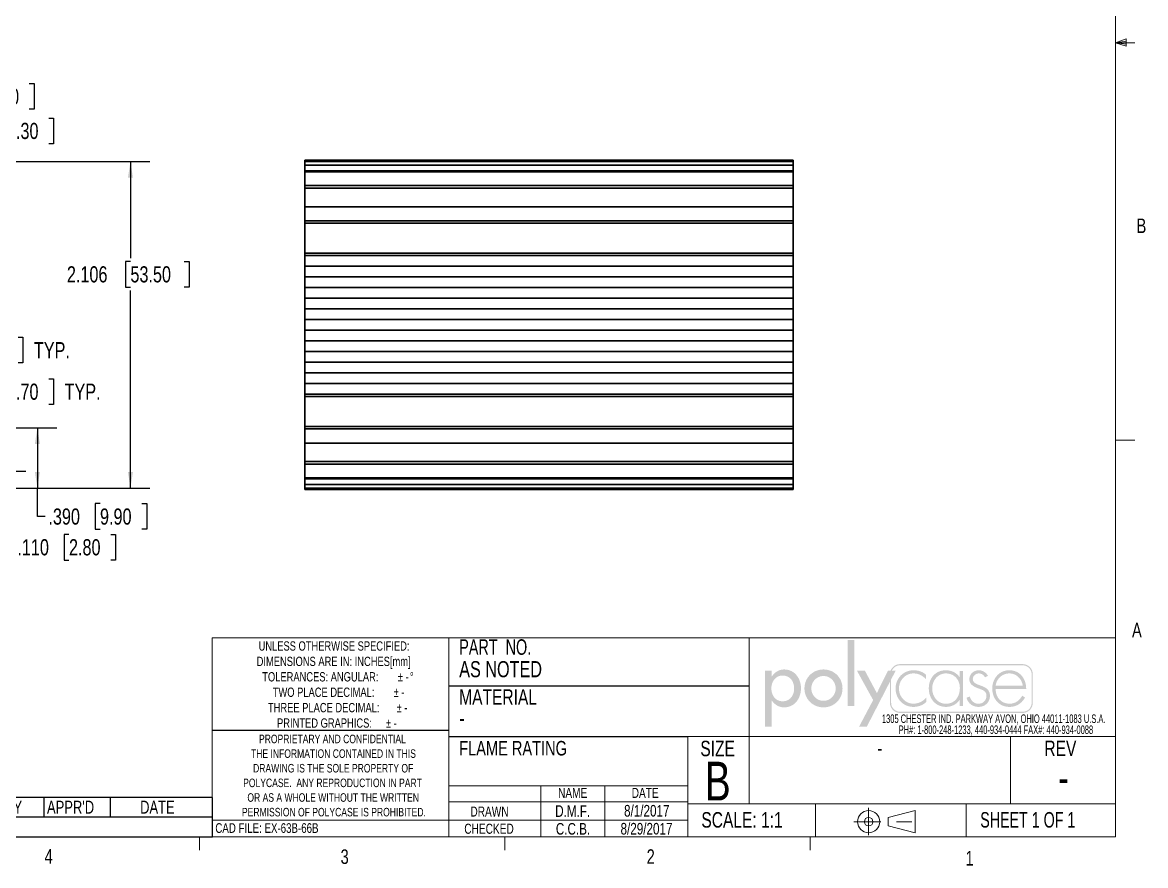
# Model space of a CAD drawing. Header units: inches. Extents: x 0.4 to 16.6, y 0.2 to 10.8.
# Drawn here: x 9.33 to 16.57, y 0.21 to 5.64 of the extents above; entities that cross this region are included whole.
import ezdxf

# ---------------------------------------------------------------- set-up
doc = ezdxf.new("R2010")
doc.units = ezdxf.units.IN
doc.header["$MEASUREMENT"] = 0
doc.linetypes.add('CENTERX2', pattern=[0.8, 0.5, -0.1, 0.1, -0.1])
doc.layers.add('FORMAT', color=7, linetype='Continuous')
doc.layers.add('SLD-0', color=7, linetype='Continuous')
doc.styles.add('SLDTEXTSTYLE0', font='TXT', dxfattribs={"width": 0.525406})
doc.styles.add('SLDTEXTSTYLE1', font='TXT', dxfattribs={"width": 0.75})
doc.styles.add('SLDTEXTSTYLE2', font='TXT', dxfattribs={"width": 0.6875})
doc.styles.add('SLDTEXTSTYLE3', font='TXT', dxfattribs={"width": 0.694444})
doc.dimstyles.new('SLDDIMSTYLE0', dxfattribs={"dimtxt": 0.104167, "dimasz": 0.104167, "dimexe": 0, "dimexo": 0.0625, "dimgap": 0.026042, "dimtad": 0, "dimtih": 1, "dimtoh": 1, "dimdec": 3, "dimrnd": 1e-09, "dimzin": 12, "dimdsep": 46, "dimtxsty": 'SLDTEXTSTYLE1', "dimsah": 1, "dimcen": 0.09, "dimadec": 0, "dimazin": 3, "dimtfac": 1, "dimtdec": 3, "dimtofl": 0, "dimtmove": 0, "dimatfit": 3, "dimfxl": 0, "dimfrac": 2, "dimtolj": 1, "dimtzin": 12, "dimarcsym": 0})
doc.dimstyles.new('SLDDIMSTYLE1', dxfattribs={"dimtxt": 0.104167, "dimasz": 0.104167, "dimexe": 0, "dimexo": 0.0625, "dimgap": 0.026042, "dimtad": 0, "dimtih": 1, "dimtoh": 1, "dimdec": 3, "dimrnd": 1e-09, "dimzin": 4, "dimdsep": 46, "dimtxsty": 'SLDTEXTSTYLE1', "dimsah": 1, "dimcen": 0.09, "dimadec": 0, "dimazin": 1, "dimtfac": 1, "dimtdec": 3, "dimtmove": 0, "dimatfit": 0, "dimfxl": 0, "dimfrac": 2, "dimtolj": 1, "dimtzin": 12, "dimarcsym": 0})
doc.dimstyles.new('SLDDIMSTYLE2', dxfattribs={"dimtxt": 0.104167, "dimasz": 0.104167, "dimexe": 0, "dimexo": 0.0625, "dimgap": 0.026042, "dimtad": 0, "dimtih": 1, "dimtoh": 1, "dimdec": 3, "dimrnd": 1e-09, "dimzin": 12, "dimdsep": 46, "dimtxsty": 'SLDTEXTSTYLE1', "dimsah": 1, "dimcen": 0.09, "dimadec": 0, "dimazin": 3, "dimtfac": 1, "dimtdec": 3, "dimtmove": 0, "dimatfit": 0, "dimfxl": 0, "dimfrac": 2, "dimtolj": 1, "dimtzin": 12, "dimarcsym": 0})
doc.dimstyles.new('SLDDIMSTYLE3', dxfattribs={"dimtxt": 0.104167, "dimasz": 0.104167, "dimexe": 0, "dimexo": 0.0625, "dimgap": 0.026042, "dimtad": 0, "dimtih": 1, "dimtoh": 1, "dimdec": 3, "dimrnd": 1e-09, "dimzin": 4, "dimdsep": 46, "dimtxsty": 'SLDTEXTSTYLE1', "dimsah": 1, "dimcen": 0.09, "dimadec": 0, "dimazin": 1, "dimtfac": 1, "dimtdec": 3, "dimtofl": 0, "dimtmove": 0, "dimatfit": 3, "dimfxl": 0, "dimfrac": 2, "dimtolj": 1, "dimtzin": 12, "dimarcsym": 0})

# ---------------------------------------------------------------- blocks, each defined once
blk = doc.blocks.new('ThirdAngleProjectionBlock')
at = {"color": 7, "linetype": 'CENTERX2', "lineweight": 18}
for p, q in [((0.275, 0.506), (0.275, 0)), ((0, 0.253), (1.202, 0.253))]:
    blk.add_line(p, q, dxfattribs=at)
at = {"color": 7, "linetype": 'Continuous', "lineweight": 18}
for p, q in [((0.632, 0.332), (1.13, 0.459)), ((1.13, 0.459), (1.13, 0.048)), ((0.632, 0.332), (0.632, 0.174)), ((0.632, 0.174), (1.13, 0.048))]:
    blk.add_line(p, q, dxfattribs=at)
for radius in [0.206, 0.0789]:
    blk.add_circle((0.275, 0.253), radius, dxfattribs=at)
blk = doc.blocks.new('SW_NOTE_0')
at = {"color": 0, "linetype": 'Continuous', "lineweight": 0, "char_height": 0.055, "attachment_point": 2, "style": 'SLDTEXTSTYLE0'}
for s, insert in [('1305 CHESTER IND. PARKWAY AVON, OHIO 44011-1083 U.S.A.', (0.7423, 0.0709)), ('PH#: 1-800-248-1233, 440-934-0444 FAX#: 440-934-0088', (0.7564, -0.0002))]:
    blk.add_mtext(s, dxfattribs=dict(at, insert=insert))
blk = doc.blocks.new('Block2')
at = {"linetype": 'Continuous'}
blk.add_hatch(color=7, dxfattribs=at).paths.add_polyline_path([(1.559, 0.355), (1.559, 1.505), (1.44, 1.505), (1.44, 0.355)], flags=0)
h = blk.add_hatch(color=7, dxfattribs=at)
edge = h.paths.add_edge_path(flags=0)
edge.add_spline(control_points=[(0.122, 0.452), (0.17, 0.382), (0.245, 0.334), (0.333, 0.334)], knot_values=[4, 4, 4, 4, 5, 5, 5, 5], weights=[1, 1, 1, 1], degree=3, periodic=0)
edge.add_spline(control_points=[(0.333, 0.334), (0.523, 0.334), (0.629, 0.492), (0.629, 0.669)], knot_values=[3, 3, 3, 3, 4, 4, 4, 4], weights=[1, 1, 1, 1], degree=3, periodic=0)
edge.add_spline(control_points=[(0.629, 0.669), (0.629, 0.839), (0.517, 0.994), (0.338, 0.994)], knot_values=[2, 2, 2, 2, 3, 3, 3, 3], weights=[1, 1, 1, 1], degree=3, periodic=0)
edge.add_spline(control_points=[(0.338, 0.994), (0.245, 0.994), (0.171, 0.946), (0.122, 0.872)], knot_values=[1, 1, 1, 1, 2, 2, 2, 2], weights=[1, 1, 1, 1], degree=3, periodic=0)
edge.add_line((0.122, 0.872), (0.119, 0.872))
edge.add_line((0.119, 0.872), (0.119, 0.975))
edge.add_line((0.119, 0.975), (0, 0.975))
edge.add_line((0, 0.975), (0, 0))
edge.add_line((0, 0), (0.119, 0))
edge.add_line((0.119, 0), (0.119, 0.452))
edge.add_line((0.119, 0.452), (0.122, 0.452))
edge = h.paths.add_edge_path(flags=0)
edge.add_spline(control_points=[(0.113, 0.665), (0.113, 0.78), (0.185, 0.888), (0.309, 0.888), (0.437, 0.888), (0.51, 0.786), (0.51, 0.665)], knot_values=[0, 0, 0, 0, 1, 1, 1, 2, 2, 2, 2], weights=[1, 1, 1, 1, 1, 1, 1], degree=3, periodic=0)
edge.add_spline(control_points=[(0.51, 0.665), (0.51, 0.543), (0.439, 0.44), (0.309, 0.44), (0.183, 0.44), (0.113, 0.549), (0.113, 0.665)], knot_values=[2, 2, 2, 2, 3, 3, 3, 4, 4, 4, 4], weights=[1, 1, 1, 1, 1, 1, 1], degree=3, periodic=0)
h = blk.add_hatch(color=7, dxfattribs=at)
edge = h.paths.add_edge_path(flags=0)
edge.add_spline(control_points=[(0.69, 0.664), (0.69, 0.477), (0.836, 0.334), (1.022, 0.334), (1.207, 0.334), (1.353, 0.477), (1.353, 0.664)], knot_values=[0, 0, 0, 0, 1, 1, 1, 2, 2, 2, 2], weights=[1, 1, 1, 1, 1, 1, 1], degree=3, periodic=0)
edge.add_spline(control_points=[(1.353, 0.664), (1.353, 0.851), (1.207, 0.994), (1.022, 0.994), (0.836, 0.994), (0.69, 0.851), (0.69, 0.664)], knot_values=[2, 2, 2, 2, 3, 3, 3, 4, 4, 4, 4], weights=[1, 1, 1, 1, 1, 1, 1], degree=3, periodic=0)
edge = h.paths.add_edge_path(flags=0)
edge.add_spline(control_points=[(1.234, 0.664), (1.234, 0.547), (1.139, 0.448), (1.022, 0.448), (0.904, 0.448), (0.81, 0.547), (0.81, 0.664)], knot_values=[0, 0, 0, 0, 1, 1, 1, 2, 2, 2, 2], weights=[1, 1, 1, 1, 1, 1, 1], degree=3, periodic=0)
edge.add_spline(control_points=[(0.81, 0.664), (0.81, 0.782), (0.904, 0.88), (1.022, 0.88), (1.139, 0.88), (1.234, 0.782), (1.234, 0.664)], knot_values=[2, 2, 2, 2, 3, 3, 3, 4, 4, 4, 4], weights=[1, 1, 1, 1, 1, 1, 1], degree=3, periodic=0)
h = blk.add_hatch(color=7, dxfattribs=at)
edge = h.paths.add_edge_path(flags=0)
edge.add_spline(control_points=[(4.669, 0.413), (4.669, 0.316), (4.59, 0.237), (4.493, 0.237)], knot_values=[7, 7, 7, 7, 8, 8, 8, 8], weights=[1, 1, 1, 1], degree=3, periodic=0)
edge.add_line((4.493, 0.237), (2.356, 0.237))
edge.add_spline(control_points=[(2.356, 0.237), (2.259, 0.237), (2.18, 0.316), (2.18, 0.413)], knot_values=[1, 1, 1, 1, 2, 2, 2, 2], weights=[1, 1, 1, 1], degree=3, periodic=0)
edge.add_line((2.18, 0.413), (2.18, 0.781))
edge.add_line((2.18, 0.781), (1.778, 0))
edge.add_line((1.778, 0), (1.643, 0))
edge.add_line((1.643, 0), (1.887, 0.461))
edge.add_line((1.887, 0.461), (1.603, 0.975))
edge.add_line((1.603, 0.975), (1.742, 0.975))
edge.add_line((1.742, 0.975), (1.952, 0.582))
edge.add_line((1.952, 0.582), (2.146, 0.975))
edge.add_line((2.146, 0.975), (2.192, 0.975))
edge.add_spline(control_points=[(2.192, 0.975), (2.218, 1.041), (2.282, 1.087), (2.356, 1.087)], knot_values=[3.233464, 3.233464, 3.233464, 3.233464, 4, 4, 4, 4], weights=[1, 1, 1, 1], degree=3, periodic=0)
edge.add_line((2.356, 1.087), (4.493, 1.087))
edge.add_spline(control_points=[(4.493, 1.087), (4.59, 1.087), (4.669, 1.008), (4.669, 0.911)], knot_values=[5, 5, 5, 5, 6, 6, 6, 6], weights=[1, 1, 1, 1], degree=3, periodic=0)
edge.add_line((4.669, 0.911), (4.669, 0.413))
edge = h.paths.add_edge_path(flags=0)
edge.add_line((2.215, 0.975), (2.28, 0.975))
edge.add_line((2.28, 0.975), (2.201, 0.821))
edge.add_line((2.201, 0.821), (2.201, 0.413))
edge.add_spline(control_points=[(2.201, 0.413), (2.201, 0.327), (2.271, 0.258), (2.356, 0.258)], knot_values=[2, 2, 2, 2, 3, 3, 3, 3], weights=[1, 1, 1, 1], degree=3, periodic=0)
edge.add_line((2.356, 0.258), (4.493, 0.258))
edge.add_spline(control_points=[(4.493, 0.258), (4.579, 0.258), (4.649, 0.327), (4.649, 0.413)], knot_values=[4, 4, 4, 4, 5, 5, 5, 5], weights=[1, 1, 1, 1], degree=3, periodic=0)
edge.add_line((4.649, 0.413), (4.649, 0.911))
edge.add_spline(control_points=[(4.649, 0.911), (4.649, 0.997), (4.579, 1.066), (4.493, 1.066)], knot_values=[6, 6, 6, 6, 7, 7, 7, 7], weights=[1, 1, 1, 1], degree=3, periodic=0)
edge.add_line((4.493, 1.066), (2.356, 1.066))
edge.add_spline(control_points=[(2.356, 1.066), (2.293, 1.066), (2.239, 1.029), (2.215, 0.975)], knot_values=[0, 0, 0, 0, 0.732403, 0.732403, 0.732403, 0.732403], weights=[1, 1, 1, 1], degree=3, periodic=0)
h = blk.add_hatch(color=7, dxfattribs=at)
edge = h.paths.add_edge_path(flags=0)
edge.add_spline(control_points=[(2.806, 0.905), (2.745, 0.957), (2.672, 0.98), (2.593, 0.98)], knot_values=[8, 8, 8, 8, 9, 9, 9, 9], weights=[1, 1, 1, 1], degree=3, periodic=0)
edge.add_spline(control_points=[(2.593, 0.98), (2.413, 0.98), (2.278, 0.84), (2.278, 0.662)], knot_values=[7, 7, 7, 7, 8, 8, 8, 8], weights=[1, 1, 1, 1], degree=3, periodic=0)
edge.add_spline(control_points=[(2.278, 0.662), (2.278, 0.484), (2.41, 0.342), (2.592, 0.342)], knot_values=[6, 6, 6, 6, 7, 7, 7, 7], weights=[1, 1, 1, 1], degree=3, periodic=0)
edge.add_spline(control_points=[(2.592, 0.342), (2.674, 0.342), (2.752, 0.372), (2.814, 0.427)], knot_values=[5, 5, 5, 5, 6, 6, 6, 6], weights=[1, 1, 1, 1], degree=3, periodic=0)
edge.add_line((2.814, 0.427), (2.814, 0.507))
edge.add_spline(control_points=[(2.814, 0.507), (2.759, 0.44), (2.676, 0.398), (2.589, 0.398)], knot_values=[3, 3, 3, 3, 4, 4, 4, 4], weights=[1, 1, 1, 1], degree=3, periodic=0)
edge.add_spline(control_points=[(2.589, 0.398), (2.445, 0.398), (2.337, 0.523), (2.337, 0.662)], knot_values=[2, 2, 2, 2, 3, 3, 3, 3], weights=[1, 1, 1, 1], degree=3, periodic=0)
edge.add_spline(control_points=[(2.337, 0.662), (2.337, 0.802), (2.446, 0.925), (2.59, 0.925)], knot_values=[1, 1, 1, 1, 2, 2, 2, 2], weights=[1, 1, 1, 1], degree=3, periodic=0)
edge.add_spline(control_points=[(2.59, 0.925), (2.678, 0.925), (2.748, 0.889), (2.806, 0.825)], knot_values=[0, 0, 0, 0, 1, 1, 1, 1], weights=[1, 1, 1, 1], degree=3, periodic=0)
edge.add_line((2.806, 0.825), (2.806, 0.905))
h = blk.add_hatch(color=7, dxfattribs=at)
edge = h.paths.add_edge_path(flags=0)
edge.add_spline(control_points=[(3.392, 0.861), (3.34, 0.938), (3.25, 0.98), (3.156, 0.98)], knot_values=[6, 6, 6, 6, 7, 7, 7, 7], weights=[1, 1, 1, 1], degree=3, periodic=0)
edge.add_spline(control_points=[(3.156, 0.98), (2.972, 0.98), (2.857, 0.844), (2.857, 0.665)], knot_values=[5, 5, 5, 5, 6, 6, 6, 6], weights=[1, 1, 1, 1], degree=3, periodic=0)
edge.add_spline(control_points=[(2.857, 0.665), (2.857, 0.486), (2.973, 0.342), (3.159, 0.342)], knot_values=[4, 4, 4, 4, 5, 5, 5, 5], weights=[1, 1, 1, 1], degree=3, periodic=0)
edge.add_spline(control_points=[(3.159, 0.342), (3.249, 0.342), (3.347, 0.387), (3.392, 0.465)], knot_values=[3, 3, 3, 3, 4, 4, 4, 4], weights=[1, 1, 1, 1], degree=3, periodic=0)
edge.add_line((3.392, 0.465), (3.395, 0.465))
edge.add_line((3.395, 0.465), (3.395, 0.355))
edge.add_line((3.395, 0.355), (3.454, 0.355))
edge.add_line((3.454, 0.355), (3.454, 0.967))
edge.add_line((3.454, 0.967), (3.395, 0.967))
edge.add_line((3.395, 0.967), (3.395, 0.861))
edge.add_line((3.395, 0.861), (3.392, 0.861))
edge = h.paths.add_edge_path(flags=0)
edge.add_spline(control_points=[(3.398, 0.672), (3.398, 0.525), (3.314, 0.397), (3.157, 0.397), (3.009, 0.397), (2.916, 0.525), (2.916, 0.665)], knot_values=[0, 0, 0, 0, 1, 1, 1, 2, 2, 2, 2], weights=[1, 1, 1, 1, 1, 1, 1], degree=3, periodic=0)
edge.add_spline(control_points=[(2.916, 0.665), (2.916, 0.798), (3.013, 0.925), (3.153, 0.925), (3.302, 0.925), (3.398, 0.814), (3.398, 0.672)], knot_values=[2, 2, 2, 2, 3, 3, 3, 4, 4, 4, 4], weights=[1, 1, 1, 1, 1, 1, 1], degree=3, periodic=0)
h = blk.add_hatch(color=7, dxfattribs=at)
edge = h.paths.add_edge_path(flags=0)
edge.add_spline(control_points=[(3.731, 0.98), (3.793, 0.98), (3.861, 0.939), (3.887, 0.882)], knot_values=[11, 11, 11, 11, 12, 12, 12, 12], weights=[1, 1, 1, 1], degree=3, periodic=0)
edge.add_line((3.887, 0.882), (3.836, 0.856))
edge.add_spline(control_points=[(3.836, 0.856), (3.816, 0.898), (3.776, 0.925), (3.728, 0.925)], knot_values=[0, 0, 0, 0, 1, 1, 1, 1], weights=[1, 1, 1, 1], degree=3, periodic=0)
edge.add_spline(control_points=[(3.728, 0.925), (3.677, 0.925), (3.624, 0.882), (3.624, 0.829)], knot_values=[1, 1, 1, 1, 2, 2, 2, 2], weights=[1, 1, 1, 1], degree=3, periodic=0)
edge.add_spline(control_points=[(3.624, 0.829), (3.624, 0.682), (3.922, 0.754), (3.922, 0.533)], knot_values=[2, 2, 2, 2, 3, 3, 3, 3], weights=[1, 1, 1, 1], degree=3, periodic=0)
edge.add_spline(control_points=[(3.922, 0.533), (3.922, 0.42), (3.834, 0.342), (3.724, 0.342)], knot_values=[3, 3, 3, 3, 4, 4, 4, 4], weights=[1, 1, 1, 1], degree=3, periodic=0)
edge.add_spline(control_points=[(3.724, 0.342), (3.622, 0.342), (3.539, 0.404), (3.514, 0.503)], knot_values=[4, 4, 4, 4, 5, 5, 5, 5], weights=[1, 1, 1, 1], degree=3, periodic=0)
edge.add_line((3.514, 0.503), (3.572, 0.522))
edge.add_spline(control_points=[(3.572, 0.522), (3.595, 0.449), (3.644, 0.397), (3.724, 0.397)], knot_values=[6, 6, 6, 6, 7, 7, 7, 7], weights=[1, 1, 1, 1], degree=3, periodic=0)
edge.add_spline(control_points=[(3.724, 0.397), (3.801, 0.397), (3.862, 0.458), (3.862, 0.535)], knot_values=[7, 7, 7, 7, 8, 8, 8, 8], weights=[1, 1, 1, 1], degree=3, periodic=0)
edge.add_spline(control_points=[(3.862, 0.535), (3.862, 0.611), (3.804, 0.635), (3.743, 0.656)], knot_values=[8, 8, 8, 8, 9, 9, 9, 9], weights=[1, 1, 1, 1], degree=3, periodic=0)
edge.add_spline(control_points=[(3.743, 0.656), (3.659, 0.686), (3.564, 0.722), (3.564, 0.825)], knot_values=[9, 9, 9, 9, 10, 10, 10, 10], weights=[1, 1, 1, 1], degree=3, periodic=0)
edge.add_spline(control_points=[(3.564, 0.825), (3.564, 0.918), (3.642, 0.98), (3.731, 0.98)], knot_values=[10, 10, 10, 10, 11, 11, 11, 11], weights=[1, 1, 1, 1], degree=3, periodic=0)
h = blk.add_hatch(color=7, dxfattribs=at)
edge = h.paths.add_edge_path(flags=0)
edge.add_spline(control_points=[(4.554, 0.656), (4.555, 0.832), (4.445, 0.98), (4.26, 0.98)], knot_values=[6, 6, 6, 6, 7, 7, 7, 7], weights=[1, 1, 1, 1], degree=3, periodic=0)
edge.add_spline(control_points=[(4.26, 0.98), (4.081, 0.98), (3.963, 0.833), (3.963, 0.662)], knot_values=[5, 5, 5, 5, 6, 6, 6, 6], weights=[1, 1, 1, 1], degree=3, periodic=0)
edge.add_spline(control_points=[(3.963, 0.662), (3.963, 0.489), (4.078, 0.342), (4.26, 0.342)], knot_values=[4, 4, 4, 4, 5, 5, 5, 5], weights=[1, 1, 1, 1], degree=3, periodic=0)
edge.add_spline(control_points=[(4.26, 0.342), (4.38, 0.342), (4.478, 0.401), (4.534, 0.507)], knot_values=[3, 3, 3, 3, 4, 4, 4, 4], weights=[1, 1, 1, 1], degree=3, periodic=0)
edge.add_line((4.534, 0.507), (4.484, 0.537))
edge.add_spline(control_points=[(4.484, 0.537), (4.44, 0.454), (4.363, 0.398), (4.268, 0.398)], knot_values=[1, 1, 1, 1, 2, 2, 2, 2], weights=[1, 1, 1, 1], degree=3, periodic=0)
edge.add_spline(control_points=[(4.268, 0.398), (4.126, 0.398), (4.019, 0.501), (4.023, 0.656)], knot_values=[0, 0, 0, 0, 1, 1, 1, 1], weights=[1, 1, 1, 1], degree=3, periodic=0)
edge.add_line((4.023, 0.656), (4.554, 0.656))
edge = h.paths.add_edge_path(flags=0)
edge.add_spline(control_points=[(4.023, 0.712), (4.033, 0.827), (4.136, 0.925), (4.261, 0.925)], knot_values=[1, 1, 1, 1, 2, 2, 2, 2], weights=[1, 1, 1, 1], degree=3, periodic=0)
edge.add_spline(control_points=[(4.261, 0.925), (4.387, 0.925), (4.48, 0.824), (4.494, 0.712)], knot_values=[0, 0, 0, 0, 1, 1, 1, 1], weights=[1, 1, 1, 1], degree=3, periodic=0)
edge.add_line((4.494, 0.712), (4.023, 0.712))
blk = doc.blocks.new('POLYCASE LOGO')
at = {"color": 7, "linetype": 'Continuous', "xscale": 0.37, "yscale": 0.37, "zscale": 0.37}
blk.add_blockref('Block2', (0.1015, -0.5714), dxfattribs=at)
at = {"color": 7, "linetype": 'Continuous', "lineweight": 0}
blk.add_blockref('SW_NOTE_0', (0.8349, -0.5644), dxfattribs=at)
blk = doc.blocks.new('SW_NOTE_1')
at = {"color": 0, "linetype": 'Continuous', "lineweight": 0, "char_height": 0.06, "attachment_point": 2, "style": 'SLDTEXTSTYLE1'}
for s, insert in [('UNLESS OTHERWISE SPECIFIED:', (0.5672, 0.0773)), ('DIMENSIONS ARE IN: INCHES[mm]', (0.5648, -0.022)), ('TOLERANCES: ANGULAR:', (0.4789, -0.1214)), ('%%p', (0.9948, -0.1214)), ('%%d', (1.0685, -0.1214)), ('-', (1.0379, -0.1214)), ('TWO PLACE DECIMAL:', (0.4998, -0.2208)), ('%%p', (0.9679, -0.2208)), ('-', (1.011, -0.2208)), ('THREE PLACE DECIMAL:', (0.5008, -0.3201)), ('%%p', (0.9875, -0.3201)), ('-', (1.0306, -0.3201)), ('PRINTED GRAPHICS:', (0.5057, -0.4195)), ('%%p', (0.918, -0.4195)), ('-', (0.9611, -0.4195))]:
    blk.add_mtext(s, dxfattribs=dict(at, insert=insert))
blk = doc.blocks.new('SW_NOTE_2')
at = {"color": 0, "linetype": 'Continuous', "lineweight": 0, "char_height": 0.055, "attachment_point": 2, "style": 'SLDTEXTSTYLE1'}
for s, insert in [('PROPRIETARY AND CONFIDENTIAL', (0.5827, 0.0709)), ('THE INFORMATION CONTAINED IN THIS', (0.5892, -0.0235)), ('DRAWING IS THE SOLE PROPERTY OF', (0.5875, -0.1178)), ('POLYCASE.  ANY REPRODUCTION IN PART', (0.5832, -0.2122)), ('OR AS A WHOLE WITHOUT THE WRITTEN', (0.5874, -0.3066)), ('PERMISSION OF POLYCASE IS PROHIBITED.', (0.5923, -0.401))]:
    blk.add_mtext(s, dxfattribs=dict(at, insert=insert))
blk = doc.blocks.new('SW_TABLEANNOTATION_0')
at = {"layer": 'SLD-0', "color": 0}
for p, q in [((0, 0), (0, -0.2541)), ((4.4751, 0), (0, 0)), ((0.2775, 0), (0.2775, -0.1245)), ((2.6773, 0), (2.6773, -0.1245)), ((3.0153, 0), (3.0153, -0.1245)), ((3.3881, 0), (3.3881, -0.1245)), ((3.8157, 0), (3.8157, -0.1245)), ((4.4751, -0.2541), (4.4751, 0)), ((0, -0.1245), (4.4751, -0.1245)), ((0, -0.2541), (4.4751, -0.2541))]:
    blk.add_line(p, q, dxfattribs=at)
at = {"layer": 'SLD-0', "color": 0, "attachment_point": 1, "style": 'SLDTEXTSTYLE1'}
for s, insert, char_height in [('REV.', (0.0209, -0.0207), 0.08333), ('DESCRIPTION', (1.1286, -0.0207), 0.083333), ('ZONE', (2.7004, -0.0207), 0.08333), ('BY', (3.137, -0.0207), 0.08333), ("APPR'D", (3.409, -0.0207), 0.08333), ('DATE', (4.0094, -0.0207), 0.08333), ('REVISIONS', (1.965, -0.1478), 0.08333)]:
    blk.add_mtext(s, dxfattribs=dict(at, insert=insert, char_height=char_height))
blk = doc.blocks.new('_D')
at = {"layer": 'SLD-0'}
for p, q in [((8.355, 4.7467), (10.1485, 4.7467)), ((10.0235, 4.7467), (10.0235, 4.1237)), ((10.0235, 4.1025), (9.9918, 4.1025)), ((9.9918, 4.1025), (9.9918, 3.937)), ((10.3697, 4.1025), (10.4014, 4.1025)), ((10.4014, 4.1025), (10.4014, 3.937)), ((9.9918, 3.937), (10.0235, 3.937)), ((10.0235, 2.6404), (10.0235, 3.9159)), ((10.4014, 3.937), (10.3697, 3.937)), ((8.1699, 2.6404), (10.1485, 2.6404))]:
    blk.add_line(p, q, dxfattribs=at)
for points in [[(10.0235, 4.7467), (10.0074, 4.6425), (10.0395, 4.6425)], [(10.0235, 2.6404), (10.0395, 2.7446), (10.0074, 2.7446)]]:
    blk.add_solid(points, dxfattribs=at)
at = {"layer": 'SLD-0', "char_height": 0.10417, "attachment_point": 1, "style": 'SLDTEXTSTYLE1'}
for s, insert in [('2.106', (9.6138, 4.0713)), ('53.50', (10.0235, 4.0713))]:
    blk.add_mtext(s, dxfattribs=dict(at, insert=insert))
blk = doc.blocks.new('_D_2')
at = {"layer": 'SLD-0'}
for p, q in [((9.2235, 2.7506), (9.2235, 2.9509)), ((8.093, 2.7506), (9.3485, 2.7506)), ((8.1699, 2.6404), (9.3485, 2.6404)), ((9.2235, 2.2601), (9.2235, 2.6404)), ((9.6273, 2.3428), (9.5956, 2.3428)), ((9.5956, 2.3428), (9.5956, 2.1773)), ((9.8966, 2.3428), (9.9282, 2.3428)), ((9.9282, 2.3428), (9.9282, 2.1773)), ((9.2735, 2.2601), (9.2235, 2.2601)), ((9.5956, 2.1773), (9.6273, 2.1773)), ((9.9282, 2.1773), (9.8966, 2.1773))]:
    blk.add_line(p, q, dxfattribs=at)
for points in [[(9.2235, 2.7506), (9.2395, 2.8548), (9.2074, 2.8548)], [(9.2235, 2.6404), (9.2074, 2.5362), (9.2395, 2.5362)]]:
    blk.add_solid(points, dxfattribs=at)
at = {"layer": 'SLD-0', "char_height": 0.10417, "attachment_point": 1, "style": 'SLDTEXTSTYLE1'}
for s, insert in [('.110', (9.2946, 2.3116)), ('2.80', (9.6273, 2.3116))]:
    blk.add_mtext(s, dxfattribs=dict(at, insert=insert))
blk = doc.blocks.new('_D_3')
at = {"layer": 'SLD-0'}
for p, q in [((9.2273, 5.0271), (9.1956, 5.0271)), ((9.1956, 5.0271), (9.1956, 4.8616)), ((9.4966, 5.0271), (9.5282, 5.0271)), ((9.5282, 5.0271), (9.5282, 4.8616)), ((8.8735, 4.9444), (8.8235, 4.9444)), ((8.8235, 4.9444), (8.8235, 4.727)), ((9.1956, 4.8616), (9.2273, 4.8616)), ((9.5282, 4.8616), (9.4966, 4.8616)), ((8.1283, 4.727), (8.9485, 4.727)), ((8.093, 4.6364), (8.9485, 4.6364)), ((8.8235, 4.6364), (8.8235, 4.4361))]:
    blk.add_line(p, q, dxfattribs=at)
for points in [[(8.8235, 4.727), (8.8395, 4.8312), (8.8074, 4.8312)], [(8.8235, 4.6364), (8.8074, 4.5323), (8.8395, 4.5323)]]:
    blk.add_solid(points, dxfattribs=at)
at = {"layer": 'SLD-0', "char_height": 0.10417, "attachment_point": 1, "style": 'SLDTEXTSTYLE1'}
for s, insert in [('.091', (8.8946, 4.9959)), ('2.30', (9.2273, 4.9959))]:
    blk.add_mtext(s, dxfattribs=dict(at, insert=insert))
blk = doc.blocks.new('_D_4')
at = {"layer": 'SLD-0'}
for p, q in [((9.1021, 5.2491), (9.0704, 5.2491)), ((9.0704, 5.2491), (9.0704, 5.0836)), ((9.3714, 5.2491), (9.4031, 5.2491)), ((9.4031, 5.2491), (9.4031, 5.0836)), ((8.7483, 5.1663), (8.6983, 5.1663)), ((8.6983, 5.1663), (8.6983, 4.7467)), ((9.0704, 5.0836), (9.1021, 5.0836)), ((9.4031, 5.0836), (9.3714, 5.0836)), ((8.1283, 4.727), (8.8233, 4.727)), ((8.355, 4.7467), (8.8233, 4.7467)), ((8.6983, 4.727), (8.6983, 4.5267))]:
    blk.add_line(p, q, dxfattribs=at)
for points in [[(8.6983, 4.7467), (8.7144, 4.8509), (8.6823, 4.8509)], [(8.6983, 4.727), (8.6823, 4.6228), (8.7144, 4.6228)]]:
    blk.add_solid(points, dxfattribs=at)
at = {"layer": 'SLD-0', "char_height": 0.10417, "attachment_point": 1, "style": 'SLDTEXTSTYLE1'}
for s, insert in [('.020', (8.7695, 5.2178)), ('0.50', (9.1021, 5.2178))]:
    blk.add_mtext(s, dxfattribs=dict(at, insert=insert))
blk = doc.blocks.new('_D_5')
at = {"layer": 'SLD-0'}
for p, q in [((8.3766, 3.0302), (9.5485, 3.0302)), ((9.4235, 3.0302), (9.4235, 2.6404)), ((8.1699, 2.6404), (9.5485, 2.6404)), ((9.4235, 2.4582), (9.4235, 2.6404)), ((9.8273, 2.541), (9.7956, 2.541)), ((9.7956, 2.541), (9.7956, 2.3755)), ((10.0966, 2.541), (10.1282, 2.541)), ((10.1282, 2.541), (10.1282, 2.3755)), ((9.4735, 2.4582), (9.4235, 2.4582)), ((9.7956, 2.3755), (9.8273, 2.3755)), ((10.1282, 2.3755), (10.0966, 2.3755))]:
    blk.add_line(p, q, dxfattribs=at)
for points in [[(9.4235, 3.0302), (9.4074, 2.9261), (9.4395, 2.9261)], [(9.4235, 2.6404), (9.4395, 2.7446), (9.4074, 2.7446)]]:
    blk.add_solid(points, dxfattribs=at)
at = {"layer": 'SLD-0', "char_height": 0.10417, "attachment_point": 1, "style": 'SLDTEXTSTYLE1'}
for s, insert in [('.390', (9.4946, 2.5097)), ('9.90', (9.8273, 2.5097))]:
    blk.add_mtext(s, dxfattribs=dict(at, insert=insert))
blk = doc.blocks.new('_D_6')
at = {"layer": 'SLD-0'}
for p, q in [((9.2273, 3.3458), (9.1956, 3.3458)), ((9.1956, 3.3458), (9.1956, 3.1803)), ((9.4966, 3.3458), (9.5282, 3.3458)), ((9.5282, 3.3458), (9.5282, 3.1803)), ((8.8735, 3.2631), (8.8235, 3.2631)), ((8.8235, 3.2631), (8.8235, 3.0972)), ((9.1956, 3.1803), (9.2273, 3.1803)), ((9.5282, 3.1803), (9.4966, 3.1803)), ((8.3766, 3.0972), (8.9485, 3.0972)), ((8.3766, 3.0302), (8.9485, 3.0302)), ((8.8235, 3.0302), (8.8235, 2.8299))]:
    blk.add_line(p, q, dxfattribs=at)
for points in [[(8.8235, 3.0972), (8.8395, 3.2013), (8.8074, 3.2013)], [(8.8235, 3.0302), (8.8074, 2.9261), (8.8395, 2.9261)]]:
    blk.add_solid(points, dxfattribs=at)
at = {"layer": 'SLD-0', "char_height": 0.10417, "attachment_point": 1, "style": 'SLDTEXTSTYLE1'}
for s, insert in [('.067', (8.8946, 3.3146)), ('1.70', (9.2273, 3.3146)), ('TYP.', (9.599, 3.3146))]:
    blk.add_mtext(s, dxfattribs=dict(at, insert=insert))
blk = doc.blocks.new('_D_7')
at = {"layer": 'SLD-0'}
for p, q in [((9.0292, 3.6135), (8.9975, 3.6135)), ((8.9975, 3.6135), (8.9975, 3.448)), ((9.2985, 3.6135), (9.3302, 3.6135)), ((9.3302, 3.6135), (9.3302, 3.448)), ((8.6754, 3.5308), (8.6254, 3.5308)), ((8.6254, 3.5308), (8.6254, 3.1562)), ((8.9975, 3.448), (9.0292, 3.448)), ((9.3302, 3.448), (9.2985, 3.448)), ((8.3766, 3.1562), (8.7504, 3.1562)), ((8.3766, 3.0972), (8.7504, 3.0972)), ((8.6254, 3.0972), (8.6254, 2.8968))]:
    blk.add_line(p, q, dxfattribs=at)
for points in [[(8.6254, 3.1562), (8.6414, 3.2604), (8.6094, 3.2604)], [(8.6254, 3.0972), (8.6094, 2.993), (8.6414, 2.993)]]:
    blk.add_solid(points, dxfattribs=at)
at = {"layer": 'SLD-0', "char_height": 0.10417, "attachment_point": 1, "style": 'SLDTEXTSTYLE1'}
for s, insert in [('.059', (8.6966, 3.5823)), ('1.50', (9.0292, 3.5823)), ('TYP.', (9.4009, 3.5823))]:
    blk.add_mtext(s, dxfattribs=dict(at, insert=insert))

msp = doc.modelspace()

# ---------------------------------------------------------------- linework, layer by layer
at = {"color": 7, "linetype": 'Continuous', "lineweight": 18}
for p, q in [((16.3762516, 0.3920732), (16.3762516, 10.6420732)), ((16.3762516, 5.5127922), (16.443433, 5.5368018)), ((16.3762516, 5.5127922), (16.443433, 5.5218303)), ((16.3762516, 5.5127922), (16.5012516, 5.5127922)), ((16.3762516, 5.5127922), (16.443433, 5.4902136)), ((16.3762516, 5.5127922), (16.443433, 5.5024841)), ((16.443433, 5.5368018), (16.443433, 5.4902136)), ((16.3762516, 2.9502922), (16.5012516, 2.9502922)), ((10.5515869, 0.3920732), (10.5515869, 1.6752934)), ((10.5515869, 1.6752934), (16.3762516, 1.6752934)), ((12.0776272, 1.6752934), (12.0776272, 0.3920732)), ((13.6175316, 1.0400675), (16.3762516, 1.0400675)), ((14.0130764, 1.0400675), (14.0130764, 0.604959)), ((15.6980708, 1.0400675), (15.6980708, 0.604959)), ((13.6175316, 0.7207989), (12.0776272, 0.7207989)), ((12.6699554, 0.7207989), (12.6699554, 0.3920732)), ((13.0815795, 0.7207989), (13.0815795, 0.3920732)), ((12.0776272, 0.6191385), (13.6175316, 0.6191385)), ((13.6175316, 0.604959), (16.3762516, 0.604959)), ((14.4406681, 0.604959), (14.4406681, 0.3920732)), ((15.4125803, 0.604959), (15.4125803, 0.3920732)), ((10.5515869, 0.500014), (13.6175316, 0.500014)), ((16.3762516, 0.3920732), (0.6262516, 0.3920732)), ((10.4697516, 0.3920732), (10.4697516, 0.307274)), ((12.0776272, 0.3920732), (13.6175316, 0.3920732)), ((12.4385016, 0.3920732), (12.4385016, 0.307274)), ((14.4072516, 0.3920732), (14.4072516, 0.307274))]:
    msp.add_line(p, q, dxfattribs=at)
at = {"color": 7, "linetype": 'Continuous', "lineweight": 35}
for p, q in [((14.2972963, 4.754777), (11.14769, 4.754777)), ((11.14769, 4.7505678), (11.14769, 4.754777)), ((11.14769, 4.7458787), (11.14769, 4.7505678)), ((14.2972963, 4.7458787), (11.14769, 4.7458787)), ((11.14769, 4.7376316), (11.14769, 4.7458787)), ((11.14769, 4.7300056), (11.14769, 4.7376316)), ((11.14769, 4.7221424), (11.14769, 4.7300056)), ((14.2972963, 4.7221552), (11.14769, 4.7221552)), ((11.14769, 4.7093276), (11.14769, 4.7221552)), ((11.14769, 4.7013584), (11.14769, 4.7093276)), ((14.2972963, 4.7505678), (14.2972963, 4.754777)), ((14.2972963, 4.7458787), (14.2972963, 4.7505678)), ((14.2972963, 4.7376316), (14.2972963, 4.7458787)), ((14.2972963, 4.7300056), (14.2972963, 4.7376316)), ((14.2972963, 4.7221552), (14.2972963, 4.7300056)), ((14.2972963, 4.7093276), (14.2972963, 4.7221552)), ((14.2972963, 4.7013584), (14.2972963, 4.7093276)), ((11.14769, 4.6892318), (11.14769, 4.7013584)), ((11.14769, 4.6865171), (11.14769, 4.6892318)), ((11.14769, 4.6865171), (14.2972963, 4.6865171)), ((11.14769, 4.679706), (11.14769, 4.6865171)), ((11.14769, 4.679706), (14.2972963, 4.679706)), ((11.14769, 4.5914962), (11.14769, 4.679706)), ((14.2972963, 4.6892318), (14.2972963, 4.7013584)), ((14.2972963, 4.6865171), (14.2972963, 4.6892318)), ((14.2972963, 4.679706), (14.2972963, 4.6865171)), ((14.2972963, 4.5914962), (14.2972963, 4.679706)), ((11.14769, 4.5914962), (14.2972963, 4.5914962)), ((11.14769, 4.574258), (11.14769, 4.5914962)), ((11.14769, 4.574258), (14.2972963, 4.574258)), ((11.14769, 4.5739249), (14.2972963, 4.5739249)), ((11.14769, 4.4553693), (11.14769, 4.5739249)), ((14.2972963, 4.574258), (14.2972963, 4.5914962)), ((14.2972963, 4.4553693), (14.2972963, 4.5739249)), ((11.14769, 4.4553693), (14.2972963, 4.4553693)), ((11.14769, 4.4460395), (11.14769, 4.4553693)), ((11.14769, 4.3637964), (11.14769, 4.4460395)), ((14.2972963, 4.4460395), (14.2972963, 4.4553693)), ((14.2972963, 4.3637964), (14.2972963, 4.4460395)), ((14.2972963, 4.3637964), (11.14769, 4.3637964)), ((11.14769, 4.3481452), (11.14769, 4.3637964)), ((11.14769, 4.3481452), (14.2972963, 4.3481452)), ((11.14769, 4.1562074), (11.14769, 4.3481452)), ((14.2972963, 4.3481452), (14.2972963, 4.3637964)), ((14.2972963, 4.1562074), (14.2972963, 4.3481452)), ((11.14769, 4.1562074), (14.2972963, 4.1562074)), ((11.14769, 4.1414437), (11.14769, 4.1562074)), ((11.14769, 4.1414437), (14.2972963, 4.1414437)), ((11.14769, 4.072546), (11.14769, 4.1414437)), ((14.2972963, 4.1414437), (14.2972963, 4.1562074)), ((14.2972963, 4.072546), (14.2972963, 4.1414437)), ((11.14769, 4.072546), (14.2972963, 4.072546)), ((11.14769, 4.0036484), (11.14769, 4.072546)), ((14.2972963, 4.0036484), (14.2972963, 4.072546)), ((11.14769, 4.0036484), (14.2972963, 4.0036484)), ((11.14769, 3.9347508), (11.14769, 4.0036484)), ((14.2972963, 3.9347508), (14.2972963, 4.0036484)), ((11.14769, 3.9347508), (14.2972963, 3.9347508)), ((11.14769, 3.8658531), (11.14769, 3.9347508)), ((14.2972963, 3.8658531), (14.2972963, 3.9347508)), ((11.14769, 3.8658531), (14.2972963, 3.8658531)), ((11.14769, 3.7969555), (11.14769, 3.8658531)), ((14.2972963, 3.7969555), (14.2972963, 3.8658531)), ((11.14769, 3.7969555), (14.2972963, 3.7969555)), ((11.14769, 3.7280578), (11.14769, 3.7969555)), ((14.2972963, 3.7280578), (14.2972963, 3.7969555)), ((11.14769, 3.7280578), (14.2972963, 3.7280578)), ((11.14769, 3.6591602), (11.14769, 3.7280578)), ((14.2972963, 3.6591602), (14.2972963, 3.7280578)), ((11.14769, 3.6591602), (14.2972963, 3.6591602)), ((11.14769, 3.5902626), (11.14769, 3.6591602)), ((14.2972963, 3.5902626), (14.2972963, 3.6591602)), ((11.14769, 3.5902626), (14.2972963, 3.5902626)), ((11.14769, 3.5213649), (11.14769, 3.5902626)), ((14.2972963, 3.5213649), (14.2972963, 3.5902626)), ((11.14769, 3.5213649), (14.2972963, 3.5213649)), ((11.14769, 3.4524673), (11.14769, 3.5213649)), ((14.2972963, 3.4524673), (14.2972963, 3.5213649)), ((11.14769, 3.4524673), (14.2972963, 3.4524673)), ((11.14769, 3.3835697), (11.14769, 3.4524673)), ((14.2972963, 3.3835697), (14.2972963, 3.4524673)), ((11.14769, 3.3835697), (14.2972963, 3.3835697)), ((11.14769, 3.314672), (11.14769, 3.3835697)), ((14.2972963, 3.314672), (14.2972963, 3.3835697)), ((11.14769, 3.314672), (14.2972963, 3.314672)), ((11.14769, 3.2457744), (11.14769, 3.314672)), ((14.2972963, 3.2457744), (14.2972963, 3.314672)), ((11.14769, 3.2457744), (14.2972963, 3.2457744)), ((11.14769, 3.2310106), (11.14769, 3.2457744)), ((11.14769, 3.230936), (11.14769, 3.2310106)), ((11.14769, 3.2310106), (14.2972963, 3.2310106)), ((11.14769, 3.2308615), (11.14769, 3.230936)), ((11.14769, 3.230936), (14.2972963, 3.230936)), ((11.14769, 3.2308615), (14.2972963, 3.2308615)), ((11.14769, 3.0389237), (11.14769, 3.2308615)), ((14.2972963, 3.2310106), (14.2972963, 3.2457744)), ((14.2972963, 3.230936), (14.2972963, 3.2310106)), ((14.2972963, 3.2308615), (14.2972963, 3.230936)), ((14.2972963, 3.0389237), (14.2972963, 3.2308615)), ((11.14769, 3.0389237), (14.2972963, 3.0389237)), ((11.14769, 3.0232725), (11.14769, 3.0389237)), ((11.14769, 3.0232725), (14.2972963, 3.0232725)), ((11.14769, 2.9410294), (11.14769, 3.0232725)), ((14.2972963, 3.0232725), (14.2972963, 3.0389237)), ((14.2972963, 2.9410294), (14.2972963, 3.0232725)), ((11.14769, 2.9316997), (11.14769, 2.9410294)), ((11.14769, 2.9316997), (14.2972963, 2.9316997)), ((11.14769, 2.813144), (11.14769, 2.9316997)), ((14.2972963, 2.9316997), (14.2972963, 2.9410294)), ((14.2972963, 2.813144), (14.2972963, 2.9316997)), ((11.14769, 2.813144), (14.2972963, 2.813144)), ((14.2972963, 2.8128109), (11.14769, 2.8128109)), ((11.14769, 2.7955727), (11.14769, 2.8128109)), ((11.14769, 2.7955727), (14.2972963, 2.7955727)), ((11.14769, 2.7073629), (11.14769, 2.7955727)), ((14.2972963, 2.7955727), (14.2972963, 2.8128109)), ((14.2972963, 2.7073629), (14.2972963, 2.7955727)), ((11.14769, 2.7073629), (14.2972963, 2.7073629)), ((11.14769, 2.7005518), (11.14769, 2.7073629)), ((11.14769, 2.7005518), (14.2972963, 2.7005518)), ((11.14769, 2.6978371), (11.14769, 2.7005518)), ((11.14769, 2.6857105), (11.14769, 2.6978371)), ((11.14769, 2.6777414), (11.14769, 2.6857105)), ((14.2972963, 2.7005518), (14.2972963, 2.7073629)), ((14.2972963, 2.6978371), (14.2972963, 2.7005518)), ((14.2972963, 2.6857105), (14.2972963, 2.6978371)), ((14.2972963, 2.6777414), (14.2972963, 2.6857105)), ((11.14769, 2.6649138), (11.14769, 2.6777414)), ((11.14769, 2.6570634), (11.14769, 2.6649265)), ((11.14769, 2.6649138), (14.2972963, 2.6649138)), ((11.14769, 2.6494373), (11.14769, 2.6570634)), ((11.14769, 2.6411902), (11.14769, 2.6494373)), ((11.14769, 2.6411902), (14.2972963, 2.6411902)), ((11.14769, 2.6365011), (11.14769, 2.6411902)), ((11.14769, 2.6322919), (11.14769, 2.6365011)), ((11.14769, 2.6322919), (14.2972963, 2.6322919)), ((14.2972963, 2.6649138), (14.2972963, 2.6777414)), ((14.2972963, 2.6570634), (14.2972963, 2.6649138)), ((14.2972963, 2.6494373), (14.2972963, 2.6570634)), ((14.2972963, 2.6411902), (14.2972963, 2.6494373)), ((14.2972963, 2.6365011), (14.2972963, 2.6411902)), ((14.2972963, 2.6322919), (14.2972963, 2.6365011))]:
    msp.add_line(p, q, dxfattribs=at)
at = {"layer": 'SLD-0', "lineweight": 18}
for p, q in [((14.0130764, 1.0400675), (14.0130764, 1.6752934)), ((13.6175316, 1.0400675), (13.6175316, 0.3920732))]:
    msp.add_line(p, q, dxfattribs=at)
at = {"layer": 'SLD-0', "color": 7}
for p, q in [((14.0130764, 1.3651024), (12.0776272, 1.3651024)), ((12.0776272, 1.0781191), (10.5515869, 1.0781191)), ((12.0776272, 1.0400675), (13.6175316, 1.0400675))]:
    msp.add_line(p, q, dxfattribs=at)

# ---------------------------------------------------------------- block references
at = {"color": 7, "linetype": 'Continuous', "lineweight": 0}
for name, p in [('SW_NOTE_1', (10.7691583, 1.5758641)), ('SW_NOTE_2', (10.7434257, 0.980389))]:
    msp.add_blockref(name, p, dxfattribs=at)
at = {"color": 7, "linetype": 'Continuous'}
msp.add_blockref('POLYCASE LOGO', (14.0130764, 1.6752934), dxfattribs=at)
at = {"color": 7, "linetype": 'Continuous', "xscale": 0.35, "yscale": 0.35, "zscale": 0.35}
msp.add_blockref('ThirdAngleProjectionBlock', (14.6874779, 0.401837), dxfattribs=at)
at = {"layer": 'SLD-0'}
msp.add_blockref('SW_TABLEANNOTATION_0', (6.0764927, 0.6461952), dxfattribs=at)

# ---------------------------------------------------------------- texts
at = {"color": 7, "linetype": 'Continuous', "lineweight": 0}
for s, insert, char_height, attachment_point, style in [('B', (16.5114788, 4.3790881), 0.09375, 1, 'SLDTEXTSTYLE1'), ('A', (16.4820809, 1.7726257), 0.09375, 1, 'SLDTEXTSTYLE1'), ('PART  NO.', (12.1435122, 1.6662618), 0.1, 1, 'SLDTEXTSTYLE3'), ('SIZE', (13.6982828, 1.0122713), 0.1, 1, 'SLDTEXTSTYLE1'), ('-', (14.855834, 1.0112133), 0.09375, 2, 'SLDTEXTSTYLE1'), ('REV', (15.9169716, 1.0131552), 0.1, 1, 'SLDTEXTSTYLE1'), ('B', (13.8105311, 0.8769212), 0.25, 2, 'SLDTEXTSTYLE1'), ('-', (16.040357, 0.8743615), 0.2, 2, 'SLDTEXTSTYLE1'), ('NAME', (12.8752968, 0.7085564), 0.065, 2, 'SLDTEXTSTYLE1'), ('DATE', (13.3427987, 0.7085564), 0.065, 2, 'SLDTEXTSTYLE1'), ('DRAWN', (12.2157514, 0.5881556), 0.065, 1, 'SLDTEXTSTYLE1'), ('D.M.F.', (12.8753844, 0.5961084), 0.075, 2, 'SLDTEXTSTYLE1'), ('8/1/2017', (13.3530491, 0.5982684), 0.075, 2, 'SLDTEXTSTYLE1'), ('SCALE: 1:1', (13.7049386, 0.5520988), 0.1, 1, 'SLDTEXTSTYLE1'), ('SHEET 1 OF 1', (15.5034525, 0.552424), 0.1, 1, 'SLDTEXTSTYLE2'), ('CAD FILE: EX-63B-66B', (10.5708674, 0.480591), 0.0625, 1, 'SLDTEXTSTYLE1'), ('CHECKED', (12.1764193, 0.4774219), 0.065, 1, 'SLDTEXTSTYLE1'), ('C.C.B.', (12.8773898, 0.4818065), 0.075, 2, 'SLDTEXTSTYLE1'), ('8/29/2017', (13.3512544, 0.4825348), 0.075, 2, 'SLDTEXTSTYLE1'), ('4', (9.4701249, 0.3137238), 0.09375, 1, 'SLDTEXTSTYLE1'), ('3', (11.3787703, 0.3116192), 0.09375, 1, 'SLDTEXTSTYLE1'), ('2', (13.3522968, 0.3124391), 0.09375, 1, 'SLDTEXTSTYLE1'), ('1', (15.4083167, 0.301372), 0.09375, 1, 'SLDTEXTSTYLE1')]:
    msp.add_mtext(s, dxfattribs=dict(at, insert=insert, char_height=char_height, attachment_point=attachment_point, style=style))
at = {"layer": 'FORMAT', "color": 7, "attachment_point": 1, "style": 'SLDTEXTSTYLE1'}
for s, insert, char_height in [('AS NOTED', (12.1435122, 1.5257788), 0.10416667), ('-', (12.1435122, 1.2100523), 0.1041667)]:
    msp.add_mtext(s, dxfattribs=dict(at, insert=insert, char_height=char_height))
at = {"layer": 'SLD-0', "attachment_point": 1, "style": 'SLDTEXTSTYLE1'}
for s, insert, char_height in [('MATERIAL', (12.1435122, 1.3437551), 0.1), ('FLAME RATING', (12.1435122, 1.0108426), 0.09375)]:
    msp.add_mtext(s, dxfattribs=dict(at, insert=insert, char_height=char_height))

# ---------------------------------------------------------------- dimensions: what is measured, and where the dimension line sits
at = {"layer": 'SLD-0'}
for base, p1, p2, dimstyle, picture, middle in [((8.6983279, 4.726999), (8.304959, 4.7466841), (8.0783284, 4.726999), 'SLDDIMSTYLE1', '_D_4', (8.6983279, 5.1663257)), ((8.823463, 4.726999), (8.0429685, 4.6364478), (8.0783284, 4.726999), 'SLDDIMSTYLE2', '_D_3', (8.823463, 4.9443525)), ((10.023463, 2.6403848), (8.304959, 4.7466841), (8.1198888, 2.6403848), 'SLDDIMSTYLE0', '_D', (10.023463, 4.0197887)), ((9.423463, 2.6403848), (8.3266126, 3.0302232), (8.1198888, 2.6403848), 'SLDDIMSTYLE3', '_D_5', (9.423463, 2.4582048)), ((9.223463, 2.7506211), (8.1198888, 2.6403848), (8.0429685, 2.7506211), 'SLDDIMSTYLE1', '_D_2', (9.223463, 2.260089))]:
    dim = msp.add_linear_dim(base=base, p1=p1, p2=p2, angle=90, dimstyle=dimstyle, dxfattribs=at)
    dim.commit()
    dim.dimension.update_dxf_attribs({"geometry": picture, "text_midpoint": middle, "dimtype": 160})
for base, p1, picture, middle in [((8.6254102, 3.0971523), (8.3266126, 3.1562074), '_D_7', (8.6254102, 3.5307911)), ((8.823463, 3.0971523), (8.3266126, 3.0302232), '_D_6', (8.823463, 3.2630901))]:
    dim = msp.add_linear_dim(base=base, p1=p1, p2=(8.3266126, 3.0971523), angle=90, text='<> TYP.', dimstyle='SLDDIMSTYLE2', dxfattribs=at)
    dim.commit()
    dim.dimension.update_dxf_attribs({"geometry": picture, "text_midpoint": middle, "dimtype": 160})

doc.saveas('drawing.dxf')
